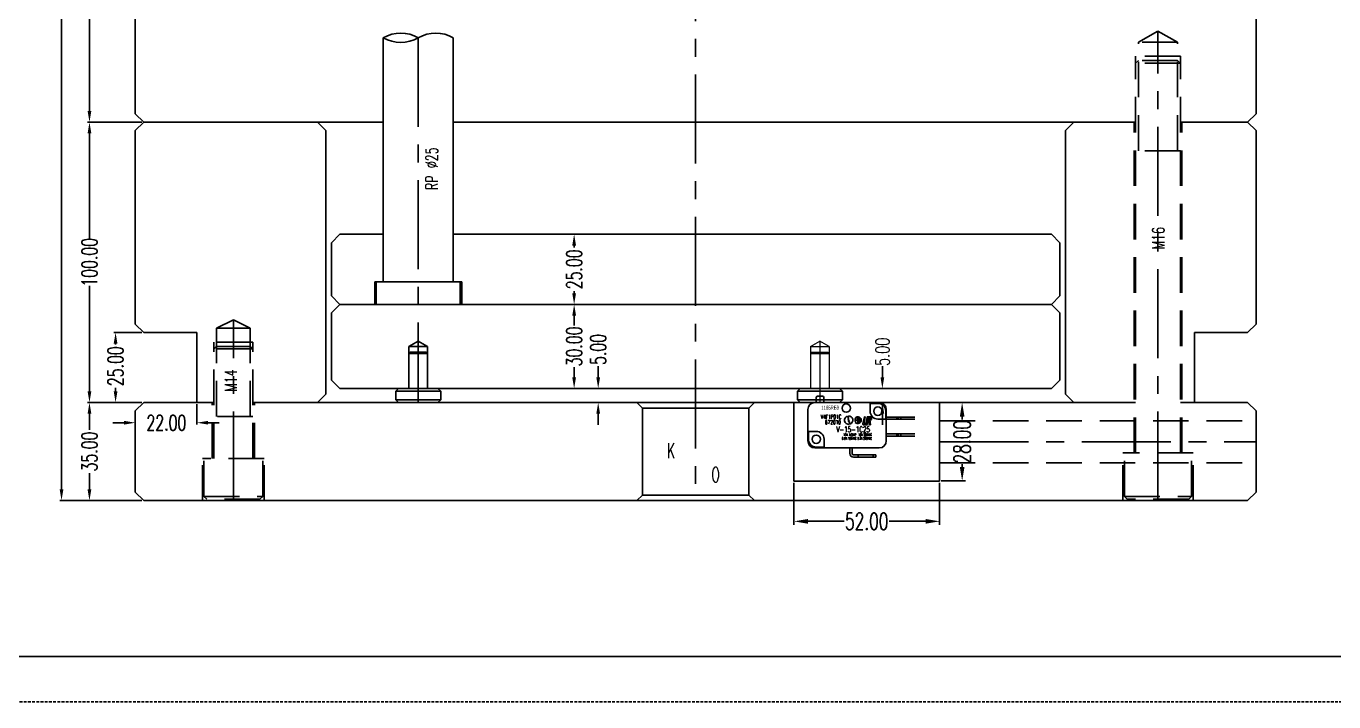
# Model space of a CAD drawing. Header units: inches. Extents: x 179987 to 181505, y -56815 to -55741.
# Drawn here: x 180558.7 to 181025.4, y -56815.3 to -56574.3 of the extents above; entities that cross this region are included whole.
import ezdxf

# ---------------------------------------------------------------- set-up
doc = ezdxf.new("R2010")
doc.units = ezdxf.units.IN
doc.header["$LTSCALE"] = 2
doc.header["$MEASUREMENT"] = 0
doc.header["$PDMODE"] = 3
doc.header["$PDSIZE"] = 0.3125
for name, pattern in [('CENTER', [50.8, 31.75, -6.35, 6.35, -6.35]), ('DASHED', [0.75, 0.5, -0.25]), ('HIDDEN', [9.525, 6.35, -3.175])]:
    doc.linetypes.add(name, pattern=pattern)
doc.layers.get('0').update_dxf_attribs({"linetype": 'CONTINUOUS'})
doc.layers.get('Defpoints').update_dxf_attribs({"linetype": 'CONTINUOUS'})
for name, color, linetype in [('A', 7, 'CONTINUOUS'), ('text', 7, 'CONTINUOUS'), ('壓塊', 157, 'CONTINUOUS')]:
    doc.layers.add(name, color=color, linetype=linetype)
doc.layers.add('dim', color=3, linetype='CONTINUOUS', lineweight=15)
doc.styles.add('ROMANC', font='romanc', dxfattribs={"width": 0.6, "height": 1})
doc.styles.add('roment', font='txt.shx', dxfattribs={"width": 0.67, "bigfont": 'chineset.shx'})
doc.styles.get("Standard").update_dxf_attribs({"font": 'txt.shx', "width": 0.67})
doc.dimstyles.new('2.00', dxfattribs={"dimtxt": 5.5, "dimasz": 4, "dimexe": 0.666, "dimexo": 0.626, "dimgap": 1, "dimtad": 0, "dimzin": 0, "dimdsep": 46, "dimtxsty": 'Standard', "dimcen": 0.09, "dimclrd": 3, "dimclre": 3, "dimclrt": 7, "dimazin": 0, "dimtfac": 1, "dimtofl": 0, "dimtmove": 0, "dimatfit": 0, "dimfxl": 0, "dimtolj": 1, "dimtzin": 0, "dimarcsym": 0})
doc.dimstyles.new('ISO-25', dxfattribs={"dimtxt": 5, "dimasz": 4, "dimexe": 1.25, "dimexo": 0.625, "dimtad": 0, "dimzin": 1, "dimdsep": 46, "dimtxsty": 'roment', "dimcen": 0, "dimclrd": 256, "dimclre": 256, "dimclrt": 7, "dimazin": 0, "dimtfac": 1, "dimtofl": 0, "dimtmove": 0, "dimatfit": 3, "dimfxl": 0, "dimarcsym": 0})
doc.dimstyles.new('std1', dxfattribs={"dimtxt": 6, "dimasz": 5, "dimexe": 1.25, "dimexo": 0.625, "dimtad": 0, "dimzin": 1, "dimdsep": 46, "dimtxsty": 'Standard', "dimcen": 0, "dimclrd": 3, "dimclre": 3, "dimclrt": 7, "dimazin": 2, "dimtfac": 1, "dimtofl": 0, "dimtmove": 0, "dimatfit": 3, "dimfxl": 0, "dimarcsym": 0})

# ---------------------------------------------------------------- blocks, each defined once
blk = doc.blocks.new('*D40259')
at = {"layer": 'Defpoints', "color": 0}
for p in [(180581.26, -56458.51), (180600.61, -56458.51), (180600.61, -56608.51)]:
    blk.add_point(p, dxfattribs=at)
at = {"layer": 'dim', "color": 3, "linetype": 'ByBlock', "lineweight": -2}
for p, q in [((180599.98, -56458.51), (180580.6, -56458.51)), ((180581.26, -56462.51), (180581.26, -56524.84)), ((180581.26, -56604.51), (180581.26, -56542.19)), ((180599.98, -56608.51), (180580.6, -56608.51))]:
    blk.add_line(p, q, dxfattribs=at)
at = {"layer": 'dim', "color": 3, "linetype": 'ByBlock'}
for points in [[(180581.93, -56462.51), (180580.59, -56462.51), (180581.26, -56458.51)], [(180580.59, -56604.51), (180581.93, -56604.51), (180581.26, -56608.51)]]:
    blk.add_solid(points, dxfattribs=at)
at = {"layer": 'dim', "color": 7, "linetype": 'ByBlock', "insert": (180581.26, -56533.51), "char_height": 5.5, "attachment_point": 5, "rotation": 90}
blk.add_mtext('\\A1;150.00', dxfattribs=at)
blk = doc.blocks.new('*D40260')
at = {"layer": 'Defpoints', "color": 0}
for p in [(180581.26, -56608.51), (180600.61, -56608.51), (180600.61, -56708.51)]:
    blk.add_point(p, dxfattribs=at)
at = {"layer": 'dim', "color": 3, "linetype": 'ByBlock', "lineweight": -2}
for p, q in [((180599.98, -56608.51), (180580.6, -56608.51)), ((180581.26, -56612.51), (180581.26, -56650.14)), ((180581.26, -56704.51), (180581.26, -56666.88)), ((180599.98, -56708.51), (180580.6, -56708.51))]:
    blk.add_line(p, q, dxfattribs=at)
at = {"layer": 'dim', "color": 3, "linetype": 'ByBlock'}
for points in [[(180581.93, -56612.51), (180580.59, -56612.51), (180581.26, -56608.51)], [(180580.59, -56704.51), (180581.93, -56704.51), (180581.26, -56708.51)]]:
    blk.add_solid(points, dxfattribs=at)
at = {"layer": 'dim', "color": 7, "linetype": 'ByBlock', "insert": (180581.26, -56658.51), "char_height": 5.5, "attachment_point": 5, "rotation": 90}
blk.add_mtext('\\A1;100.00', dxfattribs=at)
blk = doc.blocks.new('*D40261')
at = {"layer": 'Defpoints', "color": 0}
for p in [(180581.26, -56708.51), (180600.61, -56708.51), (180600.61, -56743.51)]:
    blk.add_point(p, dxfattribs=at)
at = {"layer": 'dim', "color": 3, "linetype": 'ByBlock', "lineweight": -2}
for p, q in [((180599.98, -56708.51), (180580.6, -56708.51)), ((180581.26, -56712.51), (180581.26, -56718.26)), ((180581.26, -56739.51), (180581.26, -56733.77)), ((180599.98, -56743.51), (180580.6, -56743.51))]:
    blk.add_line(p, q, dxfattribs=at)
at = {"layer": 'dim', "color": 3, "linetype": 'ByBlock'}
for points in [[(180581.93, -56712.51), (180580.59, -56712.51), (180581.26, -56708.51)], [(180580.59, -56739.51), (180581.93, -56739.51), (180581.26, -56743.51)]]:
    blk.add_solid(points, dxfattribs=at)
at = {"layer": 'dim', "color": 7, "linetype": 'ByBlock', "insert": (180581.26, -56726.01), "char_height": 5.5, "attachment_point": 5, "rotation": 90}
blk.add_mtext('\\A1;35.00', dxfattribs=at)
blk = doc.blocks.new('*D40262')
at = {"layer": 'Defpoints', "color": 0}
for p in [(180590.58, -56683.51), (180600.61, -56683.51), (180600.61, -56708.51)]:
    blk.add_point(p, dxfattribs=at)
at = {"layer": 'dim', "color": 3, "linetype": 'ByBlock', "lineweight": -2}
for p, q in [((180599.98, -56683.51), (180589.92, -56683.51)), ((180590.58, -56687.51), (180590.58, -56687.8)), ((180590.58, -56704.51), (180590.58, -56703.31)), ((180599.98, -56708.51), (180589.92, -56708.51))]:
    blk.add_line(p, q, dxfattribs=at)
at = {"layer": 'dim', "color": 3, "linetype": 'ByBlock'}
for points in [[(180591.25, -56687.51), (180589.91, -56687.51), (180590.58, -56683.51)], [(180589.91, -56704.51), (180591.25, -56704.51), (180590.58, -56708.51)]]:
    blk.add_solid(points, dxfattribs=at)
at = {"layer": 'dim', "color": 7, "linetype": 'ByBlock', "insert": (180590.58, -56695.56), "char_height": 5.5, "attachment_point": 5, "rotation": 90}
blk.add_mtext('\\A1;25.00', dxfattribs=at)
blk = doc.blocks.new('*D40263')
at = {"layer": 'Defpoints', "color": 0}
for p in [(180619.61, -56708.51), (180597.61, -56711.51), (180619.61, -56715.73)]:
    blk.add_point(p, dxfattribs=at)
at = {"layer": 'dim', "color": 3, "linetype": 'ByBlock', "lineweight": -2}
for p, q in [((180619.61, -56709.14), (180619.61, -56716.39)), ((180597.61, -56712.14), (180597.61, -56716.39)), ((180593.61, -56715.73), (180589.61, -56715.73)), ((180623.61, -56715.73), (180627.61, -56715.73))]:
    blk.add_line(p, q, dxfattribs=at)
at = {"layer": 'dim', "color": 3, "linetype": 'ByBlock'}
for points in [[(180593.61, -56716.39), (180593.61, -56715.06), (180597.61, -56715.73)], [(180623.61, -56715.06), (180623.61, -56716.39), (180619.61, -56715.73)]]:
    blk.add_solid(points, dxfattribs=at)
at = {"layer": 'dim', "color": 7, "linetype": 'ByBlock', "insert": (180608.71, -56715.73), "char_height": 5.5, "attachment_point": 5}
blk.add_mtext('\\A1;22.00', dxfattribs=at)
blk = doc.blocks.new('*D40264')
at = {"layer": 'Defpoints', "color": 0}
for p in [(180571.29, -56347.51), (180600.61, -56347.51), (180600.61, -56743.51)]:
    blk.add_point(p, dxfattribs=at)
at = {"layer": 'dim', "color": 3, "linetype": 'ByBlock', "lineweight": -2}
for p, q in [((180599.98, -56347.51), (180570.63, -56347.51)), ((180571.29, -56351.51), (180571.29, -56535.91)), ((180571.29, -56739.51), (180571.29, -56555.11)), ((180599.98, -56743.51), (180570.63, -56743.51))]:
    blk.add_line(p, q, dxfattribs=at)
at = {"layer": 'dim', "color": 3, "linetype": 'ByBlock'}
for points in [[(180571.96, -56351.51), (180570.63, -56351.51), (180571.29, -56347.51)], [(180570.63, -56739.51), (180571.96, -56739.51), (180571.29, -56743.51)]]:
    blk.add_solid(points, dxfattribs=at)
at = {"layer": 'dim', "color": 7, "linetype": 'ByBlock', "insert": (180571.29, -56545.51), "char_height": 5.5, "attachment_point": 5, "rotation": 90}
blk.add_mtext('\\A1;396.00', dxfattribs=at)
blk = doc.blocks.new('*D40265')
at = {"layer": 'Defpoints', "color": 0}
for p in [(180754.24, -56673.51), (180758.76, -56673.51), (180758.76, -56703.51)]:
    blk.add_point(p, dxfattribs=at)
at = {"layer": 'dim', "color": 3, "linetype": 'ByBlock', "lineweight": -2}
for p, q in [((180758.13, -56673.51), (180753.58, -56673.51)), ((180754.24, -56677.51), (180754.24, -56681.06)), ((180754.24, -56699.51), (180754.24, -56695.96)), ((180758.13, -56703.51), (180753.58, -56703.51))]:
    blk.add_line(p, q, dxfattribs=at)
at = {"layer": 'dim', "color": 3, "linetype": 'ByBlock'}
for points in [[(180754.91, -56677.51), (180753.57, -56677.51), (180754.24, -56673.51)], [(180753.57, -56699.51), (180754.91, -56699.51), (180754.24, -56703.51)]]:
    blk.add_solid(points, dxfattribs=at)
at = {"layer": 'dim', "color": 7, "linetype": 'ByBlock', "insert": (180754.24, -56688.51), "char_height": 5.5, "attachment_point": 5, "rotation": 90}
blk.add_mtext('\\A1;30.00', dxfattribs=at)
blk = doc.blocks.new('*D40266')
at = {"layer": 'Defpoints', "color": 0}
for p in [(180754.24, -56648.51), (180758.76, -56648.51), (180758.76, -56673.51)]:
    blk.add_point(p, dxfattribs=at)
at = {"layer": 'dim', "color": 3, "linetype": 'ByBlock', "lineweight": -2}
for p, q in [((180758.13, -56648.51), (180753.58, -56648.51)), ((180754.24, -56652.51), (180754.24, -56653.26)), ((180754.24, -56669.51), (180754.24, -56668.77)), ((180758.13, -56673.51), (180753.58, -56673.51))]:
    blk.add_line(p, q, dxfattribs=at)
at = {"layer": 'dim', "color": 3, "linetype": 'ByBlock'}
for points in [[(180754.91, -56652.51), (180753.57, -56652.51), (180754.24, -56648.51)], [(180753.57, -56669.51), (180754.91, -56669.51), (180754.24, -56673.51)]]:
    blk.add_solid(points, dxfattribs=at)
at = {"layer": 'dim', "color": 7, "linetype": 'ByBlock', "insert": (180754.24, -56661.01), "char_height": 5.5, "attachment_point": 5, "rotation": 90}
blk.add_mtext('\\A1;25.00', dxfattribs=at)
blk = doc.blocks.new('*D40272')
at = {"layer": 'Defpoints', "color": 0}
for p in [(180762.83, -56703.51), (180766.35, -56703.51), (180766.35, -56708.51)]:
    blk.add_point(p, dxfattribs=at)
at = {"layer": 'dim', "color": 3, "linetype": 'ByBlock', "lineweight": -2}
for p, q in [((180762.83, -56699.51), (180762.83, -56695.51)), ((180765.73, -56703.51), (180762.16, -56703.51)), ((180765.73, -56708.51), (180762.16, -56708.51)), ((180762.83, -56712.51), (180762.83, -56716.51))]:
    blk.add_line(p, q, dxfattribs=at)
at = {"layer": 'dim', "color": 3, "linetype": 'ByBlock'}
for points in [[(180762.16, -56699.51), (180763.49, -56699.51), (180762.83, -56703.51)], [(180763.49, -56712.51), (180762.16, -56712.51), (180762.83, -56708.51)]]:
    blk.add_solid(points, dxfattribs=at)
at = {"layer": 'dim', "color": 7, "linetype": 'ByBlock', "insert": (180762.83, -56689.6), "char_height": 5.5, "attachment_point": 5, "rotation": 90}
blk.add_mtext('\\A1;5.00', dxfattribs=at)
blk = doc.blocks.new('*D40363')
at = {"layer": 'Defpoints', "color": 0}
for p in [(180864.24, -56703.51), (180867.77, -56703.51), (180867.77, -56708.51)]:
    blk.add_point(p, dxfattribs=at)
at = {"layer": 'dim', "lineweight": -2}
for p, q in [((180864.24, -56699.51), (180864.24, -56695.51)), ((180867.15, -56703.51), (180862.99, -56703.51)), ((180867.15, -56708.51), (180862.99, -56708.51)), ((180864.24, -56712.51), (180864.24, -56716.51))]:
    blk.add_line(p, q, dxfattribs=at)
at = {"layer": 'dim', "linetype": 'ByBlock'}
for points in [[(180863.58, -56699.51), (180864.91, -56699.51), (180864.24, -56703.51)], [(180864.91, -56712.51), (180863.58, -56712.51), (180864.24, -56708.51)]]:
    blk.add_solid(points, dxfattribs=at)
at = {"layer": 'dim', "color": 7, "linetype": 'ByBlock', "insert": (180864.24, -56690.42), "char_height": 5, "attachment_point": 5, "rotation": 90, "style": 'roment'}
blk.add_mtext('5.00', dxfattribs=at)
blk = doc.blocks.new('*D40364')
at = {"layer": 'Defpoints', "color": 0}
for p in [(180832.65, -56736.51), (180884.65, -56736.51), (180884.65, -56750.9)]:
    blk.add_point(p, dxfattribs=at)
at = {"layer": 'dim', "color": 3, "linetype": 'Continuous', "lineweight": -2}
for p, q in [((180832.65, -56737.14), (180832.65, -56752.15)), ((180884.65, -56737.14), (180884.65, -56752.15)), ((180837.65, -56750.9), (180850.65, -56750.9)), ((180879.65, -56750.9), (180866.64, -56750.9))]:
    blk.add_line(p, q, dxfattribs=at)
at = {"layer": 'dim', "color": 3, "linetype": 'ByBlock'}
for points in [[(180837.65, -56750.07), (180837.65, -56751.74), (180832.65, -56750.9)], [(180879.65, -56751.74), (180879.65, -56750.07), (180884.65, -56750.9)]]:
    blk.add_solid(points, dxfattribs=at)
at = {"layer": 'dim', "color": 7, "linetype": 'ByBlock', "insert": (180858.65, -56750.9), "char_height": 6, "attachment_point": 5}
blk.add_mtext('52.00', dxfattribs=at)
blk = doc.blocks.new('*D40365')
at = {"layer": 'Defpoints', "color": 0}
for p in [(180888.96, -56708.51), (180892.72, -56708.51), (180884.65, -56736.51)]:
    blk.add_point(p, dxfattribs=at)
at = {"layer": 'dim', "color": 3, "linetype": 'Continuous', "lineweight": -2}
for p, q in [((180889.59, -56708.51), (180893.97, -56708.51)), ((180892.72, -56713.51), (180892.72, -56714.52)), ((180892.72, -56731.51), (180892.72, -56730.51)), ((180885.27, -56736.51), (180893.97, -56736.51))]:
    blk.add_line(p, q, dxfattribs=at)
at = {"layer": 'dim', "color": 3, "linetype": 'ByBlock'}
for points in [[(180893.55, -56713.51), (180891.89, -56713.51), (180892.72, -56708.51)], [(180891.89, -56731.51), (180893.55, -56731.51), (180892.72, -56736.51)]]:
    blk.add_solid(points, dxfattribs=at)
at = {"layer": 'dim', "color": 7, "linetype": 'ByBlock', "insert": (180892.72, -56722.51), "char_height": 6, "attachment_point": 5, "rotation": 90}
blk.add_mtext('28.00', dxfattribs=at)

msp = doc.modelspace()

# ---------------------------------------------------------------- linework, layer by layer
at = {"linetype": 'CENTER', "ltscale": 0.5}
for p, q in [((180797.61, -56337.513), (180797.61, -56743.513)), ((180698.61, -56578.391), (180698.61, -56708.513)), ((180962.61, -56743.513), (180962.61, -56576.013)), ((180632.61, -56743.513), (180632.61, -56679.013))]:
    msp.add_line(p, q, dxfattribs=at)
at = {"linetype": 'Continuous'}
for p, q in [((180597.61, -56461.513), (180597.61, -56605.513)), ((180997.61, -56461.513), (180997.61, -56605.513)), ((180597.61, -56605.513), (180600.61, -56608.513)), ((180997.61, -56605.513), (180994.61, -56608.513)), ((180600.61, -56608.513), (180597.61, -56611.513)), ((180600.61, -56608.513), (180686.11, -56608.513)), ((180662.61, -56608.513), (180665.61, -56611.513)), ((180711.11, -56608.513), (180954.61, -56608.513)), ((180929.61, -56611.513), (180932.61, -56608.513)), ((180970.61, -56608.513), (180994.61, -56608.513)), ((180994.61, -56608.513), (180997.61, -56611.513)), ((180597.61, -56611.513), (180597.61, -56680.513)), ((180665.61, -56611.513), (180665.61, -56705.513)), ((180929.61, -56611.513), (180929.61, -56705.513)), ((180997.61, -56611.513), (180997.61, -56680.513)), ((180667.61, -56651.513), (180670.61, -56648.513)), ((180670.61, -56648.513), (180686.11, -56648.513)), ((180711.11, -56648.513), (180924.61, -56648.513)), ((180924.61, -56648.513), (180927.61, -56651.513)), ((180667.61, -56651.513), (180667.61, -56670.513)), ((180927.61, -56651.513), (180927.61, -56670.513)), ((180670.61, -56673.513), (180667.61, -56670.513)), ((180927.61, -56670.513), (180924.61, -56673.513)), ((180667.61, -56676.513), (180670.61, -56673.513)), ((180667.61, -56676.513), (180667.61, -56700.513)), ((180670.61, -56673.513), (180924.61, -56673.513)), ((180924.61, -56673.513), (180927.61, -56676.513)), ((180927.61, -56676.513), (180927.61, -56700.513)), ((180597.61, -56680.513), (180600.61, -56683.513)), ((180997.61, -56680.513), (180994.61, -56683.513)), ((180600.61, -56683.513), (180619.61, -56683.513)), ((180619.61, -56683.513), (180619.61, -56708.513)), ((180975.61, -56683.513), (180975.61, -56708.513)), ((180975.61, -56683.513), (180994.61, -56683.513)), ((180695.26, -56688.513), (180698.61, -56686.579)), ((180695.26, -56688.513), (180701.96, -56688.513)), ((180695.26, -56688.513), (180695.26, -56703.513)), ((180695.76, -56690.513), (180695.26, -56691.013)), ((180695.76, -56690.513), (180701.46, -56690.513)), ((180701.96, -56688.513), (180698.61, -56686.579)), ((180701.46, -56690.513), (180701.96, -56691.013)), ((180701.96, -56688.513), (180701.96, -56703.513)), ((180695.26, -56691.013), (180701.96, -56691.013)), ((180670.61, -56703.513), (180667.61, -56700.513)), ((180670.61, -56703.513), (180924.61, -56703.513)), ((180690.61, -56704.513), (180691.61, -56703.513)), ((180690.61, -56707.513), (180690.61, -56704.513)), ((180706.61, -56704.513), (180690.61, -56704.513)), ((180691.61, -56703.513), (180705.61, -56703.513)), ((180705.61, -56703.513), (180706.61, -56704.513)), ((180706.61, -56704.513), (180706.61, -56707.513)), ((180927.61, -56700.513), (180924.61, -56703.513)), ((180600.61, -56708.513), (180597.61, -56711.513)), ((180600.61, -56708.513), (180625.61, -56708.513)), ((180639.61, -56708.513), (180954.61, -56708.513)), ((180662.61, -56708.513), (180665.61, -56705.513)), ((180706.61, -56707.513), (180690.61, -56707.513)), ((180691.61, -56708.513), (180690.61, -56707.513)), ((180691.61, -56708.513), (180705.61, -56708.513)), ((180706.61, -56707.513), (180705.61, -56708.513)), ((180929.61, -56705.513), (180932.61, -56708.513)), ((180970.61, -56708.513), (180994.61, -56708.513)), ((180994.61, -56708.513), (180997.61, -56711.513)), ((180597.61, -56711.513), (180597.61, -56740.513)), ((180997.61, -56711.513), (180997.61, -56740.513)), ((180597.61, -56740.513), (180600.61, -56743.513)), ((180997.61, -56740.513), (180994.61, -56743.513)), ((180600.61, -56743.513), (180994.61, -56743.513))]:
    msp.add_line(p, q, dxfattribs=at)
for p, q in [((180686.11, -56665.513), (180686.11, -56578.391)), ((180711.11, -56665.513), (180711.11, -56578.391)), ((180683.11, -56665.513), (180714.11, -56665.513)), ((180683.11, -56673.513), (180683.11, -56665.513)), ((180683.61, -56673.513), (180683.61, -56665.513)), ((180713.61, -56673.513), (180713.61, -56665.513)), ((180714.11, -56673.513), (180714.11, -56665.513)), ((180683.61, -56673.513), (180713.61, -56673.513)), ((180834.96, -56703.513), (180833.96, -56704.513)), ((180849.96, -56704.513), (180833.96, -56704.513)), ((180833.96, -56704.513), (180833.96, -56707.513)), ((180848.96, -56703.513), (180849.96, -56704.513)), ((180849.96, -56704.513), (180849.96, -56707.513)), ((180832.65, -56708.513), (180832.65, -56736.513)), ((180849.96, -56707.513), (180833.96, -56707.513)), ((180833.96, -56707.513), (180834.96, -56708.513)), ((180849.96, -56707.513), (180848.96, -56708.513)), ((180884.647, -56736.513), (180884.647, -56708.513)), ((180832.65, -56736.513), (180884.647, -56736.513))]:
    msp.add_line(p, q)
at = {"linetype": 'HIDDEN'}
for p, q in [((180962.61, -56576.013), (180955.61, -56580.013)), ((180969.61, -56580.013), (180962.61, -56576.013)), ((180969.61, -56580.013), (180955.61, -56580.013)), ((180955.61, -56618.683), (180955.61, -56580.013)), ((180969.61, -56618.683), (180969.61, -56580.013)), ((180970.61, -56585.013), (180954.61, -56585.013)), ((180954.61, -56726.513), (180954.61, -56585.013)), ((180954.61, -56587.513), (180955.61, -56586.513)), ((180970.61, -56587.513), (180954.61, -56587.513)), ((180969.61, -56586.513), (180955.61, -56586.513)), ((180969.61, -56586.513), (180970.61, -56587.513)), ((180970.61, -56726.513), (180970.61, -56585.013)), ((180954.11, -56726.513), (180954.11, -56608.513)), ((180971.11, -56726.513), (180971.11, -56608.513)), ((180970.61, -56618.683), (180954.61, -56618.683)), ((180632.61, -56679.013), (180626.61, -56682.013)), ((180638.61, -56682.013), (180632.61, -56679.013)), ((180638.61, -56682.013), (180626.61, -56682.013)), ((180626.61, -56713.513), (180626.61, -56682.013)), ((180638.61, -56713.513), (180638.61, -56682.013)), ((180639.61, -56687.013), (180625.61, -56687.013)), ((180625.61, -56728.513), (180625.61, -56687.013)), ((180626.61, -56688.513), (180625.61, -56689.313)), ((180639.61, -56689.313), (180625.61, -56689.313)), ((180638.61, -56688.513), (180626.61, -56688.513)), ((180638.61, -56688.513), (180639.61, -56689.313)), ((180639.61, -56728.513), (180639.61, -56687.013)), ((180625.11, -56728.513), (180625.11, -56708.513)), ((180640.11, -56728.513), (180640.11, -56708.513)), ((180639.61, -56713.513), (180625.61, -56713.513)), ((180950.11, -56743.513), (180950.11, -56726.513)), ((180975.11, -56726.513), (180950.11, -56726.513)), ((180950.61, -56742.013), (180950.61, -56726.513)), ((180974.61, -56742.013), (180974.61, -56726.513)), ((180975.11, -56743.513), (180975.11, -56726.513)), ((180621.61, -56743.513), (180621.61, -56728.513)), ((180643.61, -56728.513), (180621.61, -56728.513)), ((180622.11, -56742.013), (180622.11, -56728.513)), ((180643.11, -56742.013), (180643.11, -56728.513)), ((180643.61, -56743.513), (180643.61, -56728.513)), ((180622.11, -56742.013), (180643.11, -56742.013)), ((180622.11, -56742.013), (180623.11, -56743.013)), ((180642.11, -56743.013), (180643.11, -56742.013)), ((180950.61, -56742.013), (180974.61, -56742.013)), ((180950.61, -56742.013), (180951.61, -56743.013)), ((180973.61, -56743.013), (180974.61, -56742.013)), ((180643.61, -56743.513), (180621.61, -56743.513)), ((180642.11, -56743.013), (180623.11, -56743.013)), ((180975.11, -56743.513), (180950.11, -56743.513)), ((180973.61, -56743.013), (180951.61, -56743.013))]:
    msp.add_line(p, q, dxfattribs=at)
at = {"linetype": 'Continuous', "lineweight": 0}
for p, q in [((180838.61, -56688.513), (180841.96, -56686.579)), ((180838.61, -56688.513), (180845.31, -56688.513)), ((180838.61, -56688.513), (180838.61, -56703.513)), ((180839.11, -56690.513), (180838.61, -56691.013)), ((180839.11, -56690.513), (180844.81, -56690.513)), ((180845.31, -56688.513), (180841.96, -56686.579)), ((180844.81, -56690.513), (180845.31, -56691.013)), ((180845.31, -56688.513), (180845.31, -56703.513)), ((180838.61, -56691.013), (180845.31, -56691.013))]:
    msp.add_line(p, q, dxfattribs=at)
at = {"linetype": 'CENTER', "lineweight": 0, "ltscale": 3}
msp.add_line((180841.96, -56686.579), (180841.96, -56708.513), dxfattribs=at)
at = {"color": 8, "linetype": 'Continuous'}
for p, q in [((180776.61, -56708.513), (180778.61, -56710.513)), ((180818.61, -56708.513), (180816.61, -56710.513)), ((180778.61, -56710.513), (180816.61, -56710.513)), ((180778.61, -56710.513), (180778.61, -56741.513)), ((180816.61, -56710.513), (180816.61, -56741.513)), ((180776.61, -56743.513), (180778.61, -56741.513)), ((180778.61, -56741.513), (180816.61, -56741.513)), ((180818.61, -56743.513), (180816.61, -56741.513))]:
    msp.add_line(p, q, dxfattribs=at)
at = {"color": 1}
for p, q in [((180840.65, -56708.513), (180840.65, -56706.713)), ((180842.85, -56706.213), (180841.15, -56706.213)), ((180843.35, -56708.513), (180843.35, -56706.713)), ((180862.65, -56708.813), (180859.85, -56708.813)), ((180859.85, -56711.613), (180859.85, -56708.813)), ((180837.65, -56711.013), (180837.65, -56722.213)), ((180865.45, -56711.613), (180865.45, -56714.413)), ((180865.65, -56711.013), (180865.65, -56722.213)), ((180875.85, -56713.713), (180865.65, -56713.713)), ((180869.45, -56713.713), (180869.45, -56714.513)), ((180869.85, -56713.713), (180869.85, -56714.513)), ((180870.85, -56713.713), (180870.85, -56714.513)), ((180862.65, -56714.413), (180865.45, -56714.413)), ((180875.85, -56714.513), (180865.65, -56714.513)), ((180837.85, -56721.613), (180837.85, -56718.813)), ((180840.65, -56718.813), (180837.85, -56718.813)), ((180843.45, -56721.613), (180843.45, -56724.413)), ((180875.85, -56719.713), (180865.65, -56719.713)), ((180875.85, -56720.513), (180865.65, -56720.513)), ((180869.45, -56719.713), (180869.45, -56720.513)), ((180869.85, -56719.713), (180869.85, -56720.513)), ((180870.85, -56719.713), (180870.85, -56720.513)), ((180863.15, -56724.713), (180840.15, -56724.713)), ((180840.65, -56724.413), (180843.45, -56724.413)), ((180852.65, -56724.713), (180852.65, -56726.713)), ((180853.45, -56724.713), (180853.45, -56726.713)), ((180861.95, -56727.213), (180853.95, -56727.213)), ((180861.95, -56728.013), (180853.95, -56728.013)), ((180855.65, -56727.213), (180855.65, -56728.013)), ((180860.95, -56727.213), (180860.95, -56728.013)), ((180861.95, -56727.213), (180861.95, -56728.013))]:
    msp.add_line(p, q, dxfattribs=at)
at = {"color": 0}
for p, q in [((180851.843, -56713.364), (180851.918, -56713.872)), ((180852.289, -56713.872), (180851.918, -56714.59)), ((180851.918, -56713.872), (180852.289, -56713.872)), ((180855.429, -56713.817), (180855.429, -56715.861)), ((180855.712, -56713.805), (180855.712, -56714.542)), ((180857.81, -56713.581), (180857.263, -56716.134)), ((180857.743, -56715.685), (180858.152, -56713.581)), ((180858.152, -56713.581), (180857.81, -56713.581)), ((180858.774, -56713.833), (180858.46, -56715.796)), ((180860.205, -56713.581), (180859.071, -56713.581)), ((180860.411, -56714.44), (180860.5, -56713.933)), ((180851.918, -56714.59), (180852.429, -56714.637)), ((180852.429, -56714.637), (180851.988, -56715.239)), ((180851.988, -56715.239), (180852.405, -56715.309)), ((180852.405, -56715.309), (180852.727, -56716.198)), ((180855.429, -56714.839), (180854.526, -56714.839)), ((180854.706, -56715.749), (180854.706, -56715.749)), ((180856.316, -56714.589), (180855.712, -56714.839)), ((180855.712, -56714.839), (180855.712, -56715.874)), ((180857.556, -56716.497), (180858.526, -56716.497)), ((180858.148, -56716.048), (180858.023, -56716.041)), ((180858.821, -56716.25), (180859.099, -56714.698)), ((180859.099, -56714.698), (180858.821, -56716.25)), ((180860.118, -56714.688), (180859.099, -56714.698)), ((180859.099, -56714.698), (180859.232, -56714.697)), ((180859.232, -56714.697), (180859.706, -56716.497)), ((180859.706, -56716.497), (180860.047, -56716.497)), ((180859.706, -56716.497), (180860.047, -56716.497)), ((180860.047, -56716.497), (180859.733, -56714.692))]:
    msp.add_line(p, q, dxfattribs=at)
msp.add_lwpolyline([(180860.047, -56713.903), (180859.213, -56713.903), (180859.213, -56714.376), (180860.047, -56714.376)], close=True, dxfattribs=at)
at = {"color": 1}
for centre in [(180851.346, -56710.511), (180862.65, -56711.613), (180840.65, -56721.613)]:
    msp.add_circle(centre, 1.5, dxfattribs=at)
for centre, start, end in [((180692.36, -56589.216), 60, 120), ((180692.36, -56567.566), 240, 300), ((180704.86, -56589.216), 60, 120)]:
    msp.add_arc(centre, 12.5, start, end)
for centre, radius, start, end in [((180840.15, -56711.013), 2.5, 90, 180), ((180841.15, -56706.713), 0.5, 90, 180), ((180842.85, -56706.713), 0.5, 0, 90), ((180862.65, -56711.613), 2.8, 0, 90), ((180863.15, -56711.013), 2.5, 0, 90), ((180862.65, -56711.613), 2.8, 180, 270), ((180840.15, -56722.213), 2.5, 180, 270), ((180840.65, -56721.613), 2.8, 180, 270), ((180840.65, -56721.613), 2.8, 0, 90), ((180863.15, -56722.213), 2.5, 270, 0), ((180853.95, -56726.713), 1.3, 180, 270), ((180853.95, -56726.713), 0.5, 180, 270)]:
    msp.add_arc(centre, radius, start, end, dxfattribs=at)
at = {"color": 0}
for centre, radius, start, end in [((180852.222, -56714.801), 1.486, 104.76189, 278.07081), ((180852.222, -56714.801), 1.486, 289.88218, 94.00981), ((180855.466, -56714.801), 1.216, 222.17332, 154.24988), ((180855.586, -56714.866), 1.06, 98.53292, 224.01102), ((180855.152, -56714.861), 1.196, 13.18499, 62.08934), ((180859.071, -56713.881), 0.3, 90, 170.88509), ((180860.205, -56713.881), 0.3, 349.97138, 90), ((180855.431, -56714.952), 0.964, 286.97071, 357.92595), ((180857.556, -56716.197), 0.3, 167.89513, 270), ((180858.038, -56715.742), 0.3, 169.02269, 267.06681), ((180858.163, -56715.748), 0.3, 267.06681, 350.88509), ((180858.526, -56716.197), 0.3, 270, 349.84594), ((180860.115, -56714.388), 0.3, 270.56728, 349.97138)]:
    msp.add_arc(centre, radius, start, end, dxfattribs=at)
at = {"layer": 'A'}
msp.add_line((181489.089, -56799.068), (180002.856, -56799.068), dxfattribs=at)
at = {"layer": 'A', "linetype": 'DASHED'}
msp.add_line((181505.31, -56815.29), (179986.634, -56815.29), dxfattribs=at)
at = {"layer": '壓塊', "color": 60, "linetype": 'HIDDEN'}
for p, q in [((180884.647, -56715.013), (180997.61, -56715.013)), ((180884.647, -56730.013), (180997.61, -56730.013))]:
    msp.add_line(p, q, dxfattribs=at)
at = {"layer": '壓塊', "color": 60, "linetype": 'CENTER', "ltscale": 0.5}
msp.add_line((180884.647, -56722.513), (180997.61, -56722.513), dxfattribs=at)

# ---------------------------------------------------------------- texts
at = {"color": 8, "linetype": 'Continuous', "style": 'ROMANC', "width": 0.6}
for s, p in [('K', (180787.367, -56728.382)), ('O', (180803.188, -56736.929))]:
    msp.add_text(s, height=5.4, dxfattribs=at).set_placement(p)
at = {"linetype": 'HIDDEN', "insert": (180629.557, -56704.611), "char_height": 4.32, "width": 5.1088, "attachment_point": 1, "rotation": 90}
msp.add_mtext('M14', dxfattribs=at)
at = {"color": 0, "attachment_point": 3, "style": 'ROMANC'}
for s, insert, char_height, width in [('V4F1P01C', (180849.654, -56712.873), 1.5, 10.3359), ('{\\f????|b0|i0|c0|p54;1185RE8}', (180848.738, -56709.606), 1.5, 9.3479), ('672010', (180849.424, -56714.772), 1.5, 9.7279), ('V-15-1C25', (180859.832, -56717.125), 2, 11.9319), ('15A 1/2HP  125 250VAC\\P 0.6A 125VDC 0.3A 250VDC', (180860.493, -56719.578), 0.8, 16.5559)]:
    msp.add_mtext(s, dxfattribs=dict(at, insert=insert, char_height=char_height, width=width))
at = {"layer": 'text', "char_height": 4.32, "attachment_point": 1, "rotation": 90}
for s, insert, width in [('RP %%c25', (180701.254, -56632.715), 32.35816), ('M16', (180960.586, -56653.846), 5.1088)]:
    msp.add_mtext(s, dxfattribs=dict(at, insert=insert, width=width))

# ---------------------------------------------------------------- dimensions: what is measured, and where the dimension line sits
at = {"layer": 'dim', "linetype": 'ByBlock'}
for base, p1, p2, picture, middle in [((180571.293, -56347.513), (180600.61, -56743.513), (180600.61, -56347.513), '*D40264', (180571.293, -56545.513)), ((180581.261, -56458.513), (180600.61, -56608.513), (180600.61, -56458.513), '*D40259', (180581.261, -56533.513)), ((180581.261, -56608.513), (180600.61, -56708.513), (180600.61, -56608.513), '*D40260', (180581.261, -56658.513)), ((180754.241, -56673.513), (180758.756, -56703.513), (180758.756, -56673.513), '*D40265', (180754.241, -56688.513)), ((180762.825, -56703.513), (180766.355, -56708.513), (180766.355, -56703.513), '*D40272', (180762.825, -56689.6)), ((180581.261, -56708.513), (180600.61, -56743.513), (180600.61, -56708.513), '*D40261', (180581.261, -56726.013))]:
    dim = msp.add_linear_dim(base=base, p1=p1, p2=p2, angle=90, dimstyle='2.00', dxfattribs=at)
    dim.commit()
    dim.dimension.update_dxf_attribs({"geometry": picture, "text_midpoint": middle})
for base, p1, p2, picture, middle in [((180754.241, -56648.513), (180758.756, -56673.513), (180758.756, -56648.513), '*D40266', (180754.241, -56661.013)), ((180590.581, -56683.513), (180600.61, -56708.513), (180600.61, -56683.513), '*D40262', (180590.581, -56695.557))]:
    dim = msp.add_linear_dim(base=base, p1=p1, p2=p2, angle=90, dimstyle='2.00', dxfattribs=at)
    dim.commit()
    dim.dimension.update_dxf_attribs({"geometry": picture, "text_midpoint": middle, "dimtype": 160})
at = {"layer": 'dim'}
dim = msp.add_linear_dim(base=(180864.243, -56703.513), p1=(180867.773, -56708.513), p2=(180867.773, -56703.513), angle=90, dimstyle='ISO-25', dxfattribs=at)
dim.commit()
dim.dimension.update_dxf_attribs({"geometry": '*D40363', "text_midpoint": (180864.243, -56690.421)})
at = {"layer": 'dim', "linetype": 'ByBlock'}
dim = msp.add_linear_dim(base=(180619.61, -56715.727), p1=(180597.61, -56711.513), p2=(180619.61, -56708.513), dimstyle='2.00', dxfattribs=at)
dim.commit()
dim.dimension.update_dxf_attribs({"geometry": '*D40263', "text_midpoint": (180608.713, -56715.727), "dimtype": 160})
at = {"layer": 'dim', "linetype": 'Continuous'}
dim = msp.add_linear_dim(base=(180892.72, -56708.513), p1=(180884.647, -56736.513), p2=(180888.96, -56708.513), angle=90, dimstyle='std1', dxfattribs=at)
dim.commit()
dim.dimension.update_dxf_attribs({"geometry": '*D40365', "text_midpoint": (180892.72, -56722.513)})
dim = msp.add_linear_dim(base=(180884.647, -56750.905), p1=(180832.65, -56736.513), p2=(180884.647, -56736.513), dimstyle='std1', dxfattribs=at)
dim.commit()
dim.dimension.update_dxf_attribs({"geometry": '*D40364', "text_midpoint": (180858.649, -56750.905), "dimtype": 160})

doc.saveas('drawing.dxf')
